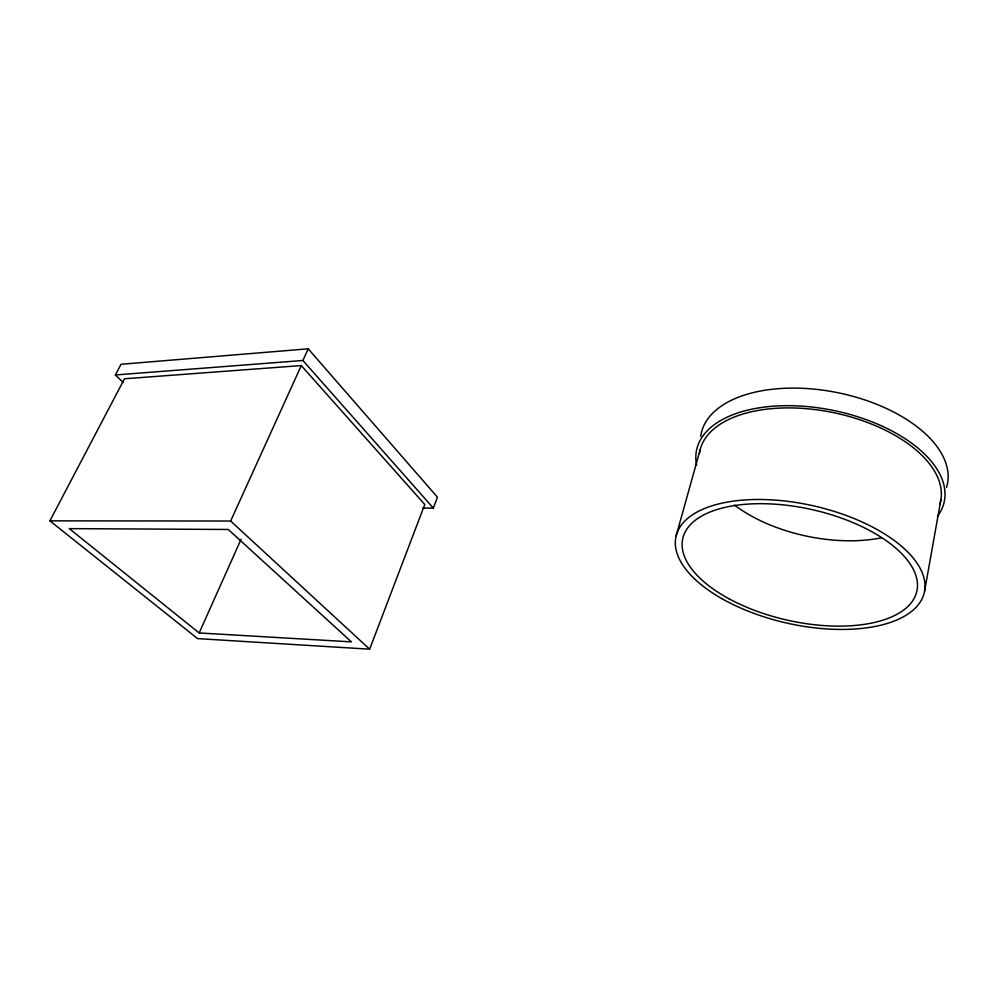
<?xml version="1.0" encoding="UTF-8"?>
<svg xmlns="http://www.w3.org/2000/svg" width="998" height="998" viewBox="0 0 998 998"><rect width="100%" height="100%" fill="white"/><g stroke="black" fill="none" stroke-linecap="round" stroke-linejoin="round"><path stroke-width="1.5" d="M924.585 591.153L940.84 500.085M676.195 535.677L700.222 449.524M422.441 508.144L433.332 508.094L437.448 497.179L308.207 348.813L121.032 364.282L115.381 374.961L123.253 382.459M369.647 649.187L424.774 504.501L301.296 365.567L124.488 378.778L49.9 520.844L197.592 638.608L369.647 649.187L230.638 521.031L49.9 520.844M199.176 632.957L351.396 641.864L228.268 529.476L69.286 528.628L199.176 632.957L241.079 539.244M115.381 374.961L302.893 360.49L308.207 348.813M230.638 521.031L301.296 365.567M302.893 360.49L433.332 508.094M700.746 436.213A125.648 67.54 11.5 0 1 838.894 392.925A125.648 67.54 11.5 0 1 946.528 487.386M696.616 465.193A126.497 66.666 11.7 0 1 835.239 410.814A126.497 66.666 11.7 0 1 937.434 516.378M699.448 453.454A122.966 64.795 11.7 0 1 834.253 412.81A122.966 64.795 11.7 0 1 939.854 504.127M881.421 537.847A115.893 61.053 11.7 0 1 734.503 505.075M722.34 598.912A127.27 60.117 12.7 0 0 923.637 594.895A127.27 60.117 12.7 0 0 754.513 499.524A127.27 60.117 12.7 0 0 722.34 598.912M728.79 598.65A119.96 56.636 12.7 0 0 916.588 592.238A119.96 56.636 12.7 0 0 754.051 503.79A119.96 56.636 12.7 0 0 728.79 598.65"/></g></svg>
